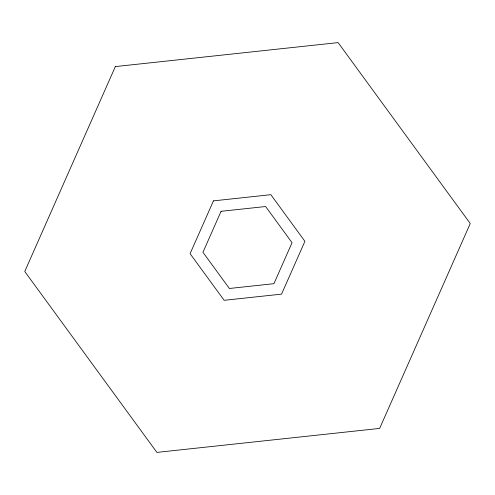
<?xml version="1.0" encoding="UTF-8"?>
<svg xmlns="http://www.w3.org/2000/svg" width="495" height="495" viewBox="0 0 495 495"><rect width="100%" height="100%" fill="white"/><g stroke="black" fill="none" stroke-linecap="round" stroke-linejoin="round"><path stroke-width="0.74" d="M115.354 66.584L24.75 271.483L156.896 452.399L379.646 428.416L470.25 223.517L338.104 42.601L115.354 66.584M213.444 200.871L190.092 253.681L224.148 300.31L281.556 294.129L304.908 241.319L270.852 194.69L213.444 200.871M221.073 211.315L202.95 252.295L229.377 288.48L273.927 283.685L292.05 242.705L265.623 206.52L221.073 211.315"/></g></svg>
